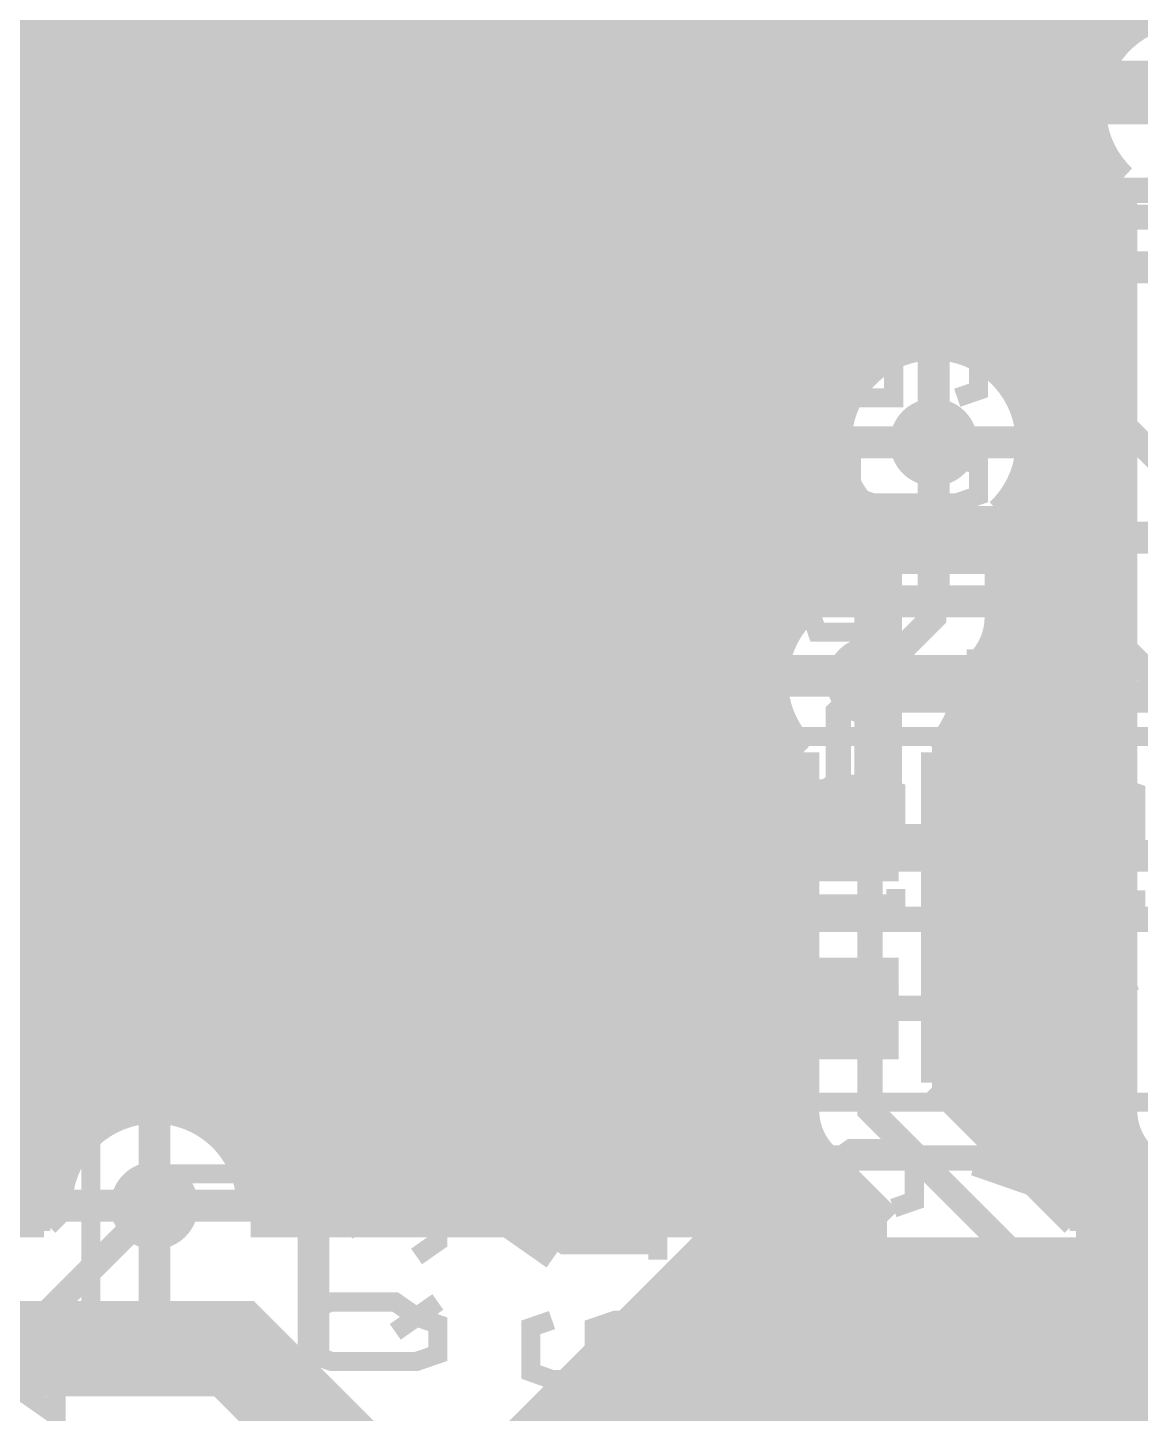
# Model space of a CAD drawing. Extents: x -1 to 101, y -64 to 41.
# Drawn here: x 60.84 to 69.72, y 13.84 to 24.9 of the extents above; entities that cross this region are included whole.
import ezdxf

# ---------------------------------------------------------------- set-up
doc = ezdxf.new("R2010")
doc.units = 0
doc.header["$MEASUREMENT"] = 0
doc.layers.get('0').update_dxf_attribs({"linetype": 'CONTINUOUS'})
for name, color, linetype in [('22-313-0_AST', 7, 'CONTINUOUS'), ('22-313-0_BOT', 7, 'CONTINUOUS'), ('22-313-0_DRD', 2, 'CONTINUOUS'), ('22-313-0_SMT', 3, 'CONTINUOUS'), ('22-313-0_SPT', 5, 'CONTINUOUS'), ('22-313-0_SST', 10, 'CONTINUOUS'), ('22-313-0_TOP', 14, 'CONTINUOUS'), ('THRUHOLE_TAP', 11, 'CONTINUOUS')]:
    doc.layers.add(name, color=color, linetype=linetype)

# ---------------------------------------------------------------- blocks, each defined once
blk = doc.blocks.new('ROUND_47')
at = {"const_width": 0.35052}
blk.add_lwpolyline([(-0.17526, 0, 1), (0.17526, 0, 1)], format="xyb", close=True, dxfattribs=at)
blk = doc.blocks.new('RECTANGLE_2')
blk.add_solid([(0.4826, 0.4064), (0.4826, -0.4064), (-0.4826, 0.4064), (-0.4826, -0.4064)])
blk = doc.blocks.new('RECTANGLE_36')
blk.add_solid([(0.635, 0.508), (0.635, -0.508), (-0.635, 0.508), (-0.635, -0.508)])
blk = doc.blocks.new('RECTANGLE_37')
blk.add_solid([(0.44958, 0.40005), (0.44958, -0.40005), (-0.44958, 0.40005), (-0.44958, -0.40005)])
blk = doc.blocks.new('ROUND_60')
at = {"const_width": 0.10033}
blk.add_lwpolyline([(-0.050164, 0, 1), (0.050164, 0, 1)], format="xyb", close=True, dxfattribs=at)

msp = doc.modelspace()

# ---------------------------------------------------------------- linework, layer by layer
at = {"layer": '22-313-0_AST'}
for points, const_width in [([(65.49898, 23.60168), (61.50102, 23.60168), (61.50102, 27.19832), (65.49898, 27.19832), (65.49898, 23.60168)], 0.20066), ([(69.94398, 23.60168), (65.94602, 23.60168), (65.94602, 27.19832), (69.94398, 27.19832), (69.94398, 23.60168)], 0.20066), ([(63.68796, 24.7904), (63.85814, 24.84882), (63.85814, 25.08758), (63.68796, 25.146), (63.51778, 25.26538), (63.00978, 25.26538), (62.84214, 25.20442), (62.84214, 24.84882), (63.00978, 24.7904), (63.68796, 24.7904)], 0.1524), ([(68.25996, 24.5364), (68.43014, 24.59482), (68.43014, 24.83358), (68.25996, 24.892), (68.08978, 25.01138), (67.58178, 25.01138), (67.41414, 24.95042), (67.41414, 24.59482), (67.58178, 24.5364), (68.25996, 24.5364)], 0.1524), ([(68.08978, 24.77262), (68.43014, 25.01138)], 0.1524), ([(65.49898, 19.79168), (61.50102, 19.79168), (61.50102, 23.38832), (65.49898, 23.38832), (65.49898, 19.79168)], 0.20066), ([(69.94398, 19.79168), (65.94602, 19.79168), (65.94602, 23.38832), (69.94398, 23.38832), (69.94398, 19.79168)], 0.20066), ([(63.64478, 22.42058), (63.64478, 21.9456), (62.96914, 22.18182), (62.96914, 22.3012), (63.98514, 22.3012)], 0.1524), ([(68.25996, 21.9456), (68.43014, 22.00402), (68.43014, 22.35962), (68.25996, 22.42058), (67.92214, 22.42058), (67.75196, 22.3012), (67.75196, 21.9456), (67.41414, 21.9456), (67.41414, 22.42058)], 0.1524), ([(63.81496, 21.1074), (63.98514, 21.16582), (63.98514, 21.40458), (63.81496, 21.463), (63.64478, 21.58238), (63.13678, 21.58238), (62.96914, 21.52142), (62.96914, 21.16582), (63.13678, 21.1074), (63.81496, 21.1074)], 0.1524), ([(63.64478, 21.34362), (63.98514, 21.58238)], 0.1524), ([(68.25996, 21.1074), (68.43014, 21.16582), (68.43014, 21.40458), (68.25996, 21.463), (68.08978, 21.58238), (67.58178, 21.58238), (67.41414, 21.52142), (67.41414, 21.16582), (67.58178, 21.1074), (68.25996, 21.1074)], 0.1524), ([(68.08978, 21.34362), (68.43014, 21.58238)], 0.1524), ([(66.421, 15.748), (61.849, 15.748), (61.849, 17.526), (62.103, 17.78), (61.849, 18.034), (61.849, 19.812), (66.421, 19.812), (66.421, 15.748)], 0.1524), ([(68.1355, 16.3195), (68.1355, 19.2405), (66.4972, 19.2405), (66.4972, 16.3195), (68.1355, 16.3195)], 0.1524), ([(68.3895, 19.2405), (68.3895, 16.3195), (70.0278, 16.3195), (70.0278, 19.2405), (68.3895, 19.2405)], 0.1524), ([(67.59956, 18.38706), (67.76974, 18.44548), (67.76974, 18.80108), (67.59956, 18.8595), (67.26174, 18.8595), (67.09156, 18.74266), (67.09156, 18.38706), (66.75374, 18.38706), (66.75374, 18.8595)], 0.1524), ([(69.1769, 18.43532), (69.1769, 18.79092), (69.34708, 18.84934), (69.51726, 18.84934), (69.6849, 18.79092), (69.6849, 18.43532), (69.51726, 18.37436), (69.34708, 18.37436), (68.6689, 18.61312)], 0.1524), ([(61.341, 14.478), (56.769, 14.478), (56.769, 16.256), (57.023, 16.51), (56.769, 16.764), (56.769, 18.542), (61.341, 18.542), (61.341, 14.478)], 0.1524), ([(64.44996, 17.8816), (64.62014, 18.00098), (64.62014, 18.2372), (64.44996, 18.35658), (64.27978, 18.35658), (63.94196, 18.11782), (63.60414, 18.35658), (63.60414, 17.8816)], 0.1524), ([(67.76974, 18.0213), (67.76974, 17.78508)], 0.1524), ([(69.6849, 18.01114), (69.6849, 17.77492)], 0.1524), ([(67.76974, 17.90446), (66.75374, 17.90446), (66.92392, 17.78508)], 0.1524), ([(69.6849, 17.89176), (68.6689, 17.89176), (68.83908, 17.77492)], 0.1524), ([(64.44996, 17.0434), (64.62014, 17.10182), (64.62014, 17.34058), (64.44996, 17.399), (64.27978, 17.51838), (63.77178, 17.51838), (63.60414, 17.45742), (63.60414, 17.10182), (63.77178, 17.0434), (64.44996, 17.0434)], 0.1524), ([(64.27978, 17.27962), (64.62014, 17.51838)], 0.1524), ([(67.26174, 16.8275), (67.26174, 17.1831), (67.09156, 17.30248), (66.92392, 17.30248), (66.75374, 17.1831), (66.75374, 16.8275), (67.76974, 16.8275)], 0.1524), ([(67.26174, 17.12468), (67.76974, 17.30248)], 0.1524), ([(69.1769, 16.81734), (69.1769, 17.17294), (69.00926, 17.29232), (68.83908, 17.29232), (68.6689, 17.17294), (68.6689, 16.81734), (69.6849, 16.81734)], 0.1524), ([(69.1769, 17.11452), (69.6849, 17.29232)], 0.1524)]:
    msp.add_lwpolyline(points, dxfattribs=dict(at, const_width=const_width))
at = {"layer": '22-313-0_BOT'}
for points, const_width in [([(64.5668, 34.42462), (64.5668, 15.367)], 0.254), ([(64.7954, 34.4297), (64.7954, 15.367)], 0.254), ([(65.024, 34.4297), (65.024, 15.367)], 0.254), ([(65.2526, 34.4297), (65.2526, 15.367)], 0.254), ([(65.4812, 34.4297), (65.4812, 15.367)], 0.254), ([(65.7098, 34.4297), (65.7098, 15.367)], 0.254), ([(65.9384, 34.4297), (65.9384, 15.367)], 0.254), ([(66.167, 34.4297), (66.167, 15.367)], 0.254), ([(66.3956, 34.4297), (66.3956, 15.367)], 0.254), ([(66.6242, 34.4297), (66.6242, 15.367)], 0.254), ([(66.8528, 34.4297), (66.8528, 20.00758)], 0.254), ([(67.0814, 34.4297), (67.0814, 20.29968)], 0.254), ([(67.31, 34.4297), (67.31, 21.76272)], 0.254), ([(67.5386, 34.4297), (67.5386, 22.1615)], 0.254), ([(67.7672, 34.4297), (67.7672, 22.30882)], 0.254), ([(67.9958, 34.4297), (67.9958, 22.36724)], 0.254), ([(68.2244, 34.4297), (68.2244, 22.35708)], 0.254), ([(64.3382, 34.19602), (64.3382, 15.367)], 0.254), ([(64.1096, 33.96742), (64.1096, 15.367)], 0.254), ([(63.881, 33.73882), (63.881, 15.367)], 0.254), ([(63.6524, 33.51022), (63.6524, 15.367)], 0.254), ([(63.4238, 33.28162), (63.4238, 15.367)], 0.254), ([(63.1952, 33.05302), (63.1952, 15.367)], 0.254), ([(62.9666, 32.82442), (62.9666, 15.367)], 0.254), ([(61.1378, 32.31642), (61.1378, 15.81658)], 0.254), ([(60.9092, 32.08782), (60.9092, 15.367)], 0.254), ([(62.738, 28.27528), (62.738, 15.367)], 0.254), ([(61.3664, 27.95778), (61.3664, 16.10868)], 0.254), ([(62.5094, 27.8765), (62.5094, 15.91056)], 0.254), ([(61.595, 27.76474), (61.595, 16.23314)], 0.254), ([(61.8236, 27.68092), (61.8236, 16.27378)], 0.254), ([(62.0522, 27.67076), (62.0522, 16.24838)], 0.254), ([(62.2808, 27.72918), (62.2808, 16.14424)], 0.254), ([(68.453, 27.25928), (68.453, 22.27072)], 0.254), ([(69.8246, 26.94178), (69.8246, 24.98598)], 0.254), ([(68.6816, 26.8605), (68.6816, 22.07768)], 0.254), ([(68.9102, 26.71318), (68.9102, 15.66418)], 0.254), ([(69.1388, 26.65476), (69.1388, 15.43558)], 0.254), ([(69.3674, 26.66492), (69.3674, 24.51862)], 0.254), ([(69.596, 26.74874), (69.596, 24.85136)], 0.254), ([(69.93128, 25.019), (53.8734, 25.019)], 0.254), ([(69.5325, 24.7904), (53.8734, 24.7904)], 0.254), ([(69.38518, 24.5618), (56.52008, 24.5618)], 0.254), ([(69.32676, 24.3332), (56.79186, 24.3332)], 0.254), ([(69.33692, 24.1046), (56.95696, 24.1046)], 0.254), ([(69.3674, 23.99538), (69.3674, 15.367)], 0.254), ([(69.42074, 23.876), (57.05602, 23.876)], 0.254), ([(69.5706, 23.6855), (69.5706, 16.256)], 0.254), ([(69.5706, 23.6474), (57.10936, 23.6474)], 0.254), ([(69.5706, 23.4188), (57.11952, 23.4188)], 0.254), ([(69.5706, 23.1902), (58.13806, 23.1902)], 0.254), ([(69.5706, 22.9616), (58.79338, 22.9616)], 0.254), ([(69.5706, 22.733), (59.06262, 22.733)], 0.254), ([(69.5706, 22.5044), (59.23534, 22.5044)], 0.254), ([(67.69608, 22.2758), (59.3471, 22.2758)], 0.254), ([(69.5706, 22.2758), (68.44538, 22.2758)], 0.254), ([(67.437, 22.0472), (59.41314, 22.0472)], 0.254), ([(69.5706, 22.0472), (68.70446, 22.0472)], 0.254), ([(67.32524, 21.8186), (59.43854, 21.8186)], 0.254), ([(69.5706, 21.8186), (68.81876, 21.8186)], 0.254), ([(67.28968, 21.59), (59.44108, 21.59)], 0.254), ([(67.564, 19.685), (68.072, 20.193), (68.072, 21.59)], 0.2032), ([(69.5706, 21.59), (68.85432, 21.59)], 0.254), ([(67.32524, 21.3614), (59.44108, 21.3614)], 0.254), ([(67.31, 21.41728), (67.31, 20.42414)], 0.254), ([(69.5706, 21.3614), (68.81876, 21.3614)], 0.254), ([(67.437, 21.1328), (59.44108, 21.1328)], 0.254), ([(69.5706, 21.1328), (68.70446, 21.1328)], 0.254), ([(67.5386, 21.0185), (67.5386, 20.46478)], 0.254), ([(68.6054, 21.0185), (68.6054, 20.193)], 0.254), ([(68.6816, 21.09978), (68.6816, 15.89278)], 0.254), ([(67.5386, 20.9042), (59.44108, 20.9042)], 0.254), ([(69.5706, 20.9042), (68.6054, 20.9042)], 0.254), ([(67.5386, 20.6756), (59.43854, 20.6756)], 0.254), ([(69.5706, 20.6756), (68.6054, 20.6756)], 0.254), ([(67.39128, 20.447), (59.40552, 20.447)], 0.254), ([(69.5706, 20.447), (68.6054, 20.447)], 0.254), ([(66.9925, 20.2184), (59.33186, 20.2184)], 0.254), ([(69.5706, 20.2184), (68.6054, 20.2184)], 0.254), ([(66.84518, 19.9898), (59.21248, 19.9898)], 0.254), ([(69.5706, 19.9898), (68.56476, 19.9898)], 0.254), ([(68.44792, 19.81454), (68.34378, 19.7104)], 0.254), ([(68.453, 19.81962), (68.453, 16.12138)], 0.254), ([(66.78676, 19.7612), (59.0296, 19.7612)], 0.254), ([(68.34632, 19.685), (68.34591, 19.71047)], 0.254), ([(68.34632, 19.685), (68.34591, 19.71047)], 0.254), ([(69.5706, 19.7612), (68.39458, 19.7612)], 0.254), ([(70.8025, 11.2395), (70.8025, 13.0175), (67.564, 16.256), (67.564, 19.685)], 0.2032), ([(66.79692, 19.5326), (58.7375, 19.5326)], 0.254), ([(69.5706, 19.5326), (68.33108, 19.5326)], 0.254), ([(66.8528, 19.35988), (66.8528, 15.367)], 0.254), ([(66.88074, 19.304), (51.37404, 19.304)], 0.254), ([(68.2244, 19.2659), (68.2244, 16.34998)], 0.254), ([(69.5706, 19.304), (68.24472, 19.304)], 0.254), ([(67.0306, 19.0754), (51.37404, 19.0754)], 0.254), ([(67.0306, 19.1135), (67.0306, 16.256)], 0.254), ([(68.0974, 19.1135), (68.0974, 16.47698)], 0.254), ([(69.5706, 19.0754), (68.0974, 19.0754)], 0.254), ([(67.0306, 18.8468), (51.37404, 18.8468)], 0.254), ([(69.5706, 18.8468), (68.0974, 18.8468)], 0.254), ([(67.0306, 18.6182), (51.37404, 18.6182)], 0.254), ([(69.5706, 18.6182), (68.0974, 18.6182)], 0.254), ([(67.0306, 18.3896), (51.37404, 18.3896)], 0.254), ([(69.5706, 18.3896), (68.0974, 18.3896)], 0.254), ([(67.0306, 18.161), (51.55438, 18.161)], 0.254), ([(69.5706, 18.161), (68.0974, 18.161)], 0.254), ([(67.0306, 17.9324), (51.78298, 17.9324)], 0.254), ([(69.5706, 17.9324), (68.0974, 17.9324)], 0.254), ([(67.0306, 17.7038), (52.01158, 17.7038)], 0.254), ([(69.5706, 17.7038), (68.0974, 17.7038)], 0.254), ([(67.0306, 17.4752), (52.24018, 17.4752)], 0.254), ([(69.5706, 17.4752), (68.0974, 17.4752)], 0.254), ([(67.0306, 17.2466), (52.46878, 17.2466)], 0.254), ([(69.5706, 17.2466), (68.0974, 17.2466)], 0.254), ([(67.0306, 17.018), (52.69738, 17.018)], 0.254), ([(69.5706, 17.018), (68.0974, 17.018)], 0.254), ([(67.0306, 16.7894), (53.24856, 16.7894)], 0.254), ([(69.5706, 16.7894), (68.0974, 16.7894)], 0.254), ([(67.0306, 16.5608), (53.48224, 16.5608)], 0.254), ([(69.5706, 16.5608), (68.0974, 16.5608)], 0.254), ([(68.0974, 16.47698), (69.20738, 15.367)], 0.254), ([(67.0306, 16.3322), (53.58638, 16.3322)], 0.254), ([(69.5706, 16.3322), (68.24218, 16.3322)], 0.254), ([(61.35878, 16.1036), (53.61178, 16.1036)], 0.254), ([(67.05346, 16.1036), (62.33668, 16.1036)], 0.254), ([(69.59346, 16.1036), (68.47078, 16.1036)], 0.254), ([(69.596, 16.09344), (69.596, 15.367)], 0.254), ([(67.0814, 16.0274), (67.0814, 15.367)], 0.254), ([(61.16574, 15.875), (53.57114, 15.875)], 0.254), ([(67.19062, 15.875), (62.52972, 15.875)], 0.254), ([(67.18554, 15.87754), (67.69862, 15.367)], 0.254), ([(69.73062, 15.875), (68.69938, 15.875)], 0.254), ([(69.72554, 15.87754), (70.23862, 15.367)], 0.254), ([(67.31, 15.75562), (67.31, 15.367)], 0.254), ([(69.8246, 15.78102), (69.8246, 15.367)], 0.254), ([(61.08192, 15.6464), (53.44668, 15.6464)], 0.254), ([(67.41922, 15.6464), (62.61608, 15.6464)], 0.254), ([(69.95922, 15.6464), (68.92798, 15.6464)], 0.254), ([(61.06668, 15.494), (61.06718, 15.46608)], 0.254), ([(67.5386, 15.52702), (67.5386, 15.367)], 0.254), ([(61.01842, 15.4178), (53.15458, 15.4178)], 0.254), ([(61.849, 15.494), (60.1218, 13.7668), (60.1218, 10.7188)], 0.2032), ([(60.96762, 15.367), (60.579, 15.367)], 0.254), ([(61.06668, 15.46606), (60.96762, 15.367)], 0.254), ([(67.69862, 15.367), (62.61862, 15.367)], 0.254), ([(67.64782, 15.4178), (62.62624, 15.4178)], 0.254), ([(70.18782, 15.4178), (69.15658, 15.4178)], 0.254), ([(70.23862, 15.367), (69.20738, 15.367)], 0.254)]:
    msp.add_lwpolyline(points, dxfattribs=dict(at, const_width=const_width))
at = {"layer": '22-313-0_BOT', "const_width": 0.254}
for points in [[(70.104, 25.03932, 0.4142136), (69.32168, 24.257)], [(69.32168, 24.257, 0.2078862), (69.57021, 23.68508)], [(68.072, 22.37232, 0.4142136), (67.28968, 21.59)], [(68.85432, 21.59, 0.4142136), (68.072, 22.37232)], [(67.28968, 21.59, 0.2078862), (67.53821, 21.01808)], [(68.6054, 21.0185, 0.2078862), (68.85375, 21.59)], [(67.5386, 20.46478, 0.4047094), (66.78422, 19.685)], [(67.5386, 20.46478, 0.4047094), (66.78422, 19.685)], [(68.44792, 19.81454, 0.1997876), (68.60543, 20.193)], [(68.44792, 19.81454, 0.1997876), (68.60543, 20.193)], [(66.78168, 19.685, 0.2078862), (67.03021, 19.11308)], [(66.78168, 19.685, 0.2078862), (67.03021, 19.11308)], [(68.0974, 19.1135, 0.2078862), (68.34575, 19.685)], [(68.0974, 19.1135, 0.2078862), (68.34575, 19.685)], [(61.849, 16.27632, 0.4142136), (61.06668, 15.494)], [(62.63132, 15.494, 0.4142136), (61.849, 16.27632)], [(67.0306, 16.256, 0.1989124), (67.18683, 15.87883)], [(67.0306, 16.256, 0.1989124), (67.18683, 15.87883)], [(69.5706, 16.256, 0.1989124), (69.72683, 15.87883)], [(69.5706, 16.256, 0.1989124), (69.72683, 15.87883)], [(62.61862, 15.367, 0.0409085), (62.62903, 15.494)]]:
    msp.add_lwpolyline(points, format="xyb", dxfattribs=at)
at = {"layer": '22-313-0_DRD', "const_width": 0.254}
for points in [[(68.834, 27.051), (68.834, 24.511)], [(68.834, 27.051), (68.834, 24.511)], [(68.834, 25.527), (68.834, 22.987)], [(68.834, 24.511), (71.374, 24.511)], [(68.834, 24.511), (71.374, 24.511)], [(71.374, 24.257), (68.834, 24.257)], [(68.834, 22.987), (71.374, 22.987)], [(66.802, 22.86), (66.802, 20.32)], [(69.342, 22.86), (66.802, 22.86)], [(68.072, 22.86), (68.072, 20.32)], [(69.342, 20.32), (69.342, 22.86)], [(69.342, 21.59), (66.802, 21.59)], [(66.294, 20.955), (66.294, 18.415)], [(68.834, 20.955), (66.294, 20.955)], [(66.294, 20.955), (66.294, 18.415)], [(68.834, 20.955), (66.294, 20.955)], [(67.564, 20.955), (67.564, 18.415)], [(67.564, 20.955), (67.564, 18.415)], [(68.834, 18.415), (68.834, 20.955)], [(68.834, 18.415), (68.834, 20.955)], [(67.691, 20.828), (67.691, 18.288)], [(70.231, 20.828), (67.691, 20.828)], [(68.961, 20.828), (68.961, 18.288)], [(62.357, 20.701), (62.357, 18.161)], [(64.897, 20.701), (62.357, 20.701)], [(62.357, 20.701), (62.357, 18.161)], [(64.897, 20.701), (62.357, 20.701)], [(63.627, 20.701), (63.627, 18.161)], [(63.627, 20.701), (63.627, 18.161)], [(64.897, 18.161), (64.897, 20.701)], [(64.897, 18.161), (64.897, 20.701)], [(66.802, 20.32), (69.342, 20.32)], [(68.834, 19.685), (66.294, 19.685)], [(68.834, 19.685), (66.294, 19.685)], [(70.231, 19.558), (67.691, 19.558)], [(64.897, 19.431), (62.357, 19.431)], [(64.897, 19.431), (62.357, 19.431)], [(66.294, 18.415), (68.834, 18.415)], [(66.294, 18.415), (68.834, 18.415)], [(67.691, 18.288), (70.231, 18.288)], [(62.357, 18.161), (64.897, 18.161)], [(62.357, 18.161), (64.897, 18.161)], [(63.119, 16.764), (60.579, 16.764)], [(61.849, 16.764), (61.849, 14.224)], [(63.119, 14.224), (63.119, 16.764)], [(63.119, 15.494), (60.579, 15.494)], [(60.579, 14.224), (63.119, 14.224)]]:
    msp.add_lwpolyline(points, dxfattribs=at)
at = {"layer": '22-313-0_SST'}
for points, const_width in [([(65.49898, 23.60168), (65.49898, 27.19832), (61.50102, 27.19832), (61.50102, 23.60168), (65.49898, 23.60168)], 0.20066), ([(69.94398, 23.60168), (69.94398, 27.19832), (65.94602, 27.19832), (65.94602, 23.60168), (69.94398, 23.60168)], 0.20066), ([(60.55614, 24.92502), (60.55614, 25.28062), (60.72378, 25.34158), (60.89396, 25.34158), (61.06414, 25.28062), (61.06414, 24.92502), (60.89396, 24.8666), (60.72378, 24.8666), (60.04814, 25.10282)], 0.1524), ([(60.89396, 24.0284), (61.06414, 24.08682), (61.06414, 24.32558), (60.89396, 24.384), (60.72378, 24.50338), (60.21578, 24.50338), (60.04814, 24.44242), (60.04814, 24.08682), (60.21578, 24.0284), (60.89396, 24.0284)], 0.1524), ([(60.72378, 24.26462), (61.06414, 24.50338)], 0.1524), ([(65.49898, 19.79168), (65.49898, 23.38832), (61.50102, 23.38832), (61.50102, 19.79168), (65.49898, 19.79168)], 0.20066), ([(69.94398, 19.79168), (69.94398, 23.38832), (65.94602, 23.38832), (65.94602, 19.79168), (69.94398, 19.79168)], 0.20066), ([(60.85078, 21.91258), (60.85078, 21.4376), (60.17514, 21.67382), (60.17514, 21.7932), (61.19114, 21.7932)], 0.1524), ([(61.02096, 20.5994), (61.19114, 20.65782), (61.19114, 20.89658), (61.02096, 20.955), (60.85078, 21.07438), (60.34278, 21.07438), (60.17514, 21.01342), (60.17514, 20.65782), (60.34278, 20.5994), (61.02096, 20.5994)], 0.1524), ([(60.85078, 20.83562), (61.19114, 21.07438)], 0.1524), ([(66.24574, 20.2438), (66.30416, 20.07362), (66.54038, 20.07362), (66.60134, 20.2438), (66.71818, 20.41398), (66.71818, 20.92198), (66.65976, 21.08962), (66.30416, 21.08962), (66.24574, 20.92198), (66.24574, 20.2438)], 0.1524), ([(67.08394, 20.2438), (67.14236, 20.07362), (67.49796, 20.07362), (67.55638, 20.2438), (67.55638, 20.58162), (67.43954, 20.7518), (67.08394, 20.7518), (67.08394, 21.08962), (67.55638, 21.08962)], 0.1524), ([(66.48196, 20.41398), (66.71818, 20.07362)], 0.1524), ([(66.421, 15.748), (66.421, 19.812), (61.849, 19.812), (61.849, 18.034), (62.103, 17.78), (61.849, 17.526), (61.849, 15.748), (66.421, 15.748)], 0.1524), ([(68.1355, 16.3195), (68.1355, 19.2405), (66.4972, 19.2405), (66.4972, 16.3195), (68.1355, 16.3195)], 0.1524), ([(68.3895, 19.2405), (68.3895, 16.3195), (70.0278, 16.3195), (70.0278, 19.2405), (68.3895, 19.2405)], 0.1524), ([(61.341, 14.478), (61.341, 18.542), (56.769, 18.542), (56.769, 16.764), (57.023, 16.51), (56.769, 16.256), (56.769, 14.478), (61.341, 14.478)], 0.1524), ([(68.90258, 15.63116), (68.90258, 15.98676), (69.07276, 16.04772), (69.2404, 16.04772), (69.41058, 15.98676), (69.41058, 15.63116), (69.2404, 15.57274), (69.07276, 15.57274), (68.39458, 15.80896)], 0.1524), ([(67.74942, 15.47368), (67.91706, 15.5321), (67.91706, 15.8877), (67.74942, 15.94866), (67.40906, 15.94866), (67.24142, 15.82928), (67.24142, 15.47368), (66.90106, 15.47368), (66.90106, 15.94866)], 0.1524), ([(63.94196, 15.0876), (64.11214, 15.20698), (64.11214, 15.4432), (63.94196, 15.56258), (63.77178, 15.56258), (63.43396, 15.32382), (63.09614, 15.56258), (63.09614, 15.0876)], 0.1524), ([(65.86982, 15.29842), (65.86982, 15.0622)], 0.1524), ([(69.41058, 15.20952), (69.41058, 14.97076)], 0.1524), ([(65.86982, 15.18158), (64.85382, 15.18158), (65.024, 15.0622)], 0.1524), ([(67.91706, 15.11046), (67.91706, 14.8717)], 0.1524), ([(69.41058, 15.09014), (68.39458, 15.09014), (68.56476, 14.97076)], 0.1524), ([(67.91706, 14.99108), (66.90106, 14.99108), (67.07124, 14.8717)], 0.1524), ([(63.94196, 14.2494), (64.11214, 14.30782), (64.11214, 14.54658), (63.94196, 14.605), (63.77178, 14.72438), (63.26378, 14.72438), (63.09614, 14.66342), (63.09614, 14.30782), (63.26378, 14.2494), (63.94196, 14.2494)], 0.1524), ([(63.77178, 14.48562), (64.11214, 14.72438)], 0.1524), ([(65.024, 14.5796), (64.85382, 14.52118), (64.85382, 14.16558), (65.024, 14.10462), (65.19418, 14.10462), (65.36182, 14.16558), (65.36182, 14.52118), (65.532, 14.5796), (65.70218, 14.5796), (65.86982, 14.52118), (65.86982, 14.16558), (65.70218, 14.10462)], 0.1524), ([(68.90258, 14.01572), (68.90258, 14.37132), (68.7324, 14.48816), (68.56476, 14.48816), (68.39458, 14.37132), (68.39458, 14.01572), (69.41058, 14.01572)], 0.1524), ([(68.90258, 14.31036), (69.41058, 14.48816)], 0.1524), ([(67.40906, 13.91666), (67.40906, 14.27226), (67.24142, 14.3891), (67.07124, 14.3891), (66.90106, 14.27226), (66.90106, 13.91666), (67.91706, 13.91666)], 0.1524), ([(67.40906, 14.2113), (67.91706, 14.3891)], 0.1524), ([(61.06414, 14.29258), (61.06414, 13.8176), (60.38596, 14.29258), (60.21578, 14.29258), (60.04814, 14.23162), (60.04814, 13.87602), (60.21578, 13.8176)], 0.1524)]:
    msp.add_lwpolyline(points, dxfattribs=dict(at, const_width=const_width))
at = {"layer": '22-313-0_TOP'}
for points, const_width in [([(69.215, 28.4988), (69.215, 27.432), (62.484, 27.432), (61.468, 26.416), (61.468, 24.892), (60.198, 23.622), (57.785, 23.622), (56.388, 22.225), (52.09032, 22.225), (50.84064, 20.97532)], 0.2032), ([(83.185, 26.7462), (83.185, 18.415), (78.74, 13.97), (67.437, 13.97)], 2.54), ([(63.5254, 26.8986), (63.5254, 23.20798)], 0.254), ([(63.33236, 26.23058), (63.33236, 24.56942)], 0.254), ([(64.54902, 24.45004), (65.34404, 24.45004), (65.659, 24.765), (65.659, 25.654), (66.167, 26.162), (67.691, 26.162), (68.99402, 24.85898), (68.99402, 24.45004)], 0.2032), ([(64.54902, 22.53996), (63.43904, 22.53996), (62.45098, 23.52802), (62.45098, 25.4)], 0.2032), ([(66.89598, 25.4), (66.89598, 22.53996), (64.54902, 22.53996)], 0.2032), ([(63.66764, 25.28062), (63.66764, 23.61946)], 0.254), ([(60.9346, 25.11298), (59.97702, 24.1554)], 0.254), ([(60.7822, 25.17902), (60.7822, 24.96058)], 0.254), ([(60.78982, 24.9682), (39.39286, 24.9682)], 0.254), ([(63.66764, 24.9682), (63.33236, 24.9682)], 0.254), ([(63.66764, 24.7396), (63.33236, 24.7396)], 0.254), ([(61.91758, 24.56942), (61.89218, 24.56942)], 0.254), ([(61.91758, 24.56942), (61.91758, 23.52802)], 0.254), ([(63.33236, 24.56942), (62.98438, 24.56942)], 0.254), ([(62.98438, 24.56942), (62.98438, 23.749)], 0.254), ([(63.0682, 24.56942), (63.0682, 23.66518)], 0.254), ([(63.2968, 24.56942), (63.2968, 23.43658)], 0.254), ([(66.36258, 24.56942), (66.1543, 24.56942)], 0.254), ([(66.2686, 24.56942), (66.2686, 23.07336)], 0.254), ([(66.36258, 24.56942), (66.36258, 23.07336)], 0.254), ([(61.84392, 24.51354), (60.579, 23.24862)], 0.254), ([(61.91758, 24.511), (61.84138, 24.511)], 0.254), ([(63.66764, 24.511), (62.98438, 24.511)], 0.254), ([(66.36258, 24.511), (66.12636, 24.511)], 0.254), ([(61.6966, 24.36622), (61.6966, 22.42058)], 0.254), ([(66.03492, 24.38654), (65.72504, 24.07666)], 0.254), ([(66.04, 24.39162), (66.04, 23.07336)], 0.254), ([(70.104, 24.257), (69.91096, 24.45004), (68.99402, 24.45004)], 0.2032), ([(61.91758, 24.2824), (61.61278, 24.2824)], 0.254), ([(63.66764, 24.2824), (62.98438, 24.2824)], 0.254), ([(66.36258, 24.2824), (65.93078, 24.2824)], 0.254), ([(61.468, 24.13762), (61.468, 19.42338)], 0.254), ([(65.8114, 24.16302), (65.8114, 23.07336)], 0.254), ([(61.91758, 24.0538), (61.38418, 24.0538)], 0.254), ([(63.66764, 24.0538), (62.98438, 24.0538)], 0.254), ([(66.36258, 24.0538), (65.69964, 24.0538)], 0.254), ([(61.2394, 23.90902), (61.2394, 19.65198)], 0.254), ([(65.4304, 23.92426), (65.4304, 23.61946)], 0.254), ([(65.5828, 23.97252), (65.5828, 23.07336)], 0.254), ([(61.91758, 23.8252), (61.15558, 23.8252)], 0.254), ([(63.66764, 23.8252), (62.98438, 23.8252)], 0.254), ([(66.36258, 23.8252), (65.4304, 23.8252)], 0.254), ([(61.0108, 23.68042), (61.0108, 19.86788)], 0.254), ([(62.98438, 23.749), (63.66002, 23.07336)], 0.254), ([(61.91758, 23.5966), (60.92698, 23.5966)], 0.254), ([(66.36258, 23.5966), (63.13678, 23.5966)], 0.254), ([(65.4304, 23.61946), (63.66764, 23.61946)], 0.254), ([(63.754, 23.61946), (63.754, 23.37054)], 0.254), ([(63.9826, 23.61946), (63.9826, 23.37054)], 0.254), ([(64.2112, 23.61946), (64.2112, 23.37054)], 0.254), ([(64.4398, 23.61946), (64.4398, 23.37054)], 0.254), ([(64.6684, 23.61946), (64.6684, 23.37054)], 0.254), ([(64.897, 23.61946), (64.897, 23.37054)], 0.254), ([(65.1256, 23.61946), (65.1256, 23.37054)], 0.254), ([(65.3542, 23.61946), (65.3542, 23.37054)], 0.254), ([(60.7822, 23.45182), (60.7822, 19.95932)], 0.254), ([(61.94044, 23.368), (60.69838, 23.368)], 0.254), ([(61.9252, 23.43404), (61.9252, 22.42058)], 0.254), ([(66.36258, 23.368), (63.36538, 23.368)], 0.254), ([(65.4304, 23.37054), (63.66764, 23.37054)], 0.254), ([(63.66764, 23.37054), (63.66764, 23.07336)], 0.254), ([(65.4304, 23.37054), (65.4304, 23.07336)], 0.254), ([(62.08522, 23.1394), (60.42406, 23.1394)], 0.254), ([(62.07252, 23.1521), (62.80404, 22.42058)], 0.254), ([(63.66764, 23.1394), (63.59398, 23.1394)], 0.254), ([(66.36258, 23.1394), (65.4304, 23.1394)], 0.254), ([(62.1538, 23.07082), (62.1538, 22.42058)], 0.254), ([(66.36258, 23.07336), (65.4304, 23.07336)], 0.254), ([(62.31382, 22.9108), (58.86704, 22.9108)], 0.254), ([(62.3824, 22.84222), (62.3824, 22.42058)], 0.254), ([(62.54242, 22.6822), (59.10834, 22.6822)], 0.254), ([(62.611, 22.61362), (62.611, 22.42058)], 0.254), ([(62.77102, 22.4536), (59.26328, 22.4536)], 0.254), ([(68.99402, 22.53996), (66.89598, 22.53996), (64.54902, 22.53996)], 0.2032), ([(70.739, 21.32076), (69.99224, 21.32076), (68.99402, 22.31898), (68.99402, 22.53996)], 0.2032), ([(61.5696, 22.42058), (61.5696, 20.75942)], 0.254), ([(62.80404, 22.42058), (61.5696, 22.42058)], 0.254), ([(61.5696, 22.225), (59.36488, 22.225)], 0.254), ([(61.5696, 21.9964), (59.42076, 21.9964)], 0.254), ([(61.5696, 21.7678), (59.44108, 21.7678)], 0.254), ([(66.89598, 21.59), (62.45098, 21.59)], 0.2032), ([(68.072, 21.59), (66.89598, 21.59)], 0.2032), ([(61.5696, 21.5392), (59.44108, 21.5392)], 0.254), ([(61.5696, 21.3106), (59.44108, 21.3106)], 0.254), ([(61.5696, 21.082), (59.44108, 21.082)], 0.254), ([(63.66764, 21.0566), (63.33236, 21.0566)], 0.254), ([(63.33236, 21.0566), (63.33236, 20.75942)], 0.254), ([(63.5254, 21.0566), (63.5254, 18.7198)], 0.254), ([(63.66764, 21.0566), (63.66764, 19.80946)], 0.254), ([(55.83936, 20.97532), (55.83936, 20.74164), (57.15, 19.431), (60.706, 19.431), (62.357, 17.78), (62.992, 17.78)], 0.2032), ([(61.5696, 20.8534), (59.44108, 20.8534)], 0.254), ([(63.66764, 20.8534), (63.33236, 20.8534)], 0.254), ([(63.33236, 20.75942), (61.5696, 20.75942)], 0.254), ([(61.6966, 20.75942), (61.6966, 19.19478)], 0.254), ([(61.9252, 20.75942), (61.9252, 18.96618)], 0.254), ([(62.1538, 20.75942), (62.1538, 18.73758)], 0.254), ([(62.3824, 20.75942), (62.3824, 18.7198)], 0.254), ([(62.611, 20.75942), (62.611, 18.7198)], 0.254), ([(62.8396, 20.75942), (62.8396, 18.7198)], 0.254), ([(63.0682, 20.75942), (63.0682, 18.7198)], 0.254), ([(63.2968, 20.75942), (63.2968, 18.7198)], 0.254), ([(63.66764, 20.6248), (59.43346, 20.6248)], 0.254), ([(68.99402, 20.64004), (64.54902, 20.64004)], 0.2032), ([(70.739, 19.31924), (70.21576, 19.31924), (68.99402, 20.54098), (68.99402, 20.64004)], 0.2032), ([(63.66764, 20.3962), (59.39282, 20.3962)], 0.254), ([(63.66764, 20.1676), (59.309, 20.1676)], 0.254), ([(65.4304, 20.10664), (65.4304, 19.80946)], 0.254), ([(66.90614, 20.10664), (65.4304, 20.10664)], 0.254), ([(65.5828, 20.10664), (65.5828, 19.7358)], 0.254), ([(65.8114, 20.10664), (65.8114, 19.7358)], 0.254), ([(66.04, 20.10664), (66.04, 19.7358)], 0.254), ([(66.2686, 20.10664), (66.2686, 19.7358)], 0.254), ([(66.4972, 20.10664), (66.4972, 19.3294)], 0.254), ([(66.7258, 20.10664), (66.7258, 19.3294)], 0.254), ([(63.66764, 19.939), (60.86856, 19.939)], 0.254), ([(66.82486, 19.939), (65.4304, 19.939)], 0.254), ([(61.08192, 19.80692), (62.17158, 18.7198)], 0.254), ([(65.4304, 19.80946), (63.66764, 19.80946)], 0.254), ([(63.754, 19.80946), (63.754, 18.7198)], 0.254), ([(63.9826, 19.80946), (63.9826, 18.7198)], 0.254), ([(64.2112, 19.80946), (64.2112, 18.3134)], 0.254), ([(64.4398, 19.80946), (64.4398, 19.7358)], 0.254), ([(64.6684, 19.80946), (64.6684, 19.7358)], 0.254), ([(64.897, 19.80946), (64.897, 19.7358)], 0.254), ([(65.1256, 19.80946), (65.1256, 19.7358)], 0.254), ([(65.3542, 19.80946), (65.3542, 19.7358)], 0.254), ([(68.97116, 19.80946), (68.33616, 19.80946)], 0.254), ([(68.5546, 19.80946), (68.5546, 19.3294)], 0.254), ([(68.7832, 19.80946), (68.7832, 19.3294)], 0.254), ([(68.97116, 19.80946), (69.45122, 19.3294)], 0.254), ([(64.2112, 19.7104), (61.18098, 19.7104)], 0.254), ([(64.2112, 19.7358), (64.2112, 18.3134)], 0.254), ([(66.3448, 19.7358), (64.2112, 19.7358)], 0.254), ([(66.3448, 19.7358), (66.3448, 18.3134)], 0.254), ([(66.78168, 19.7104), (66.3448, 19.7104)], 0.254), ([(69.07022, 19.7104), (68.34378, 19.7104)], 0.254), ([(69.0118, 19.76882), (69.0118, 19.3294)], 0.254), ([(67.564, 19.685), (67.31, 19.431), (67.31, 18.4912)], 0.2032), ([(67.31, 18.4912), (67.31, 19.431), (67.564, 19.685)], 0.2032), ([(64.2112, 19.4818), (61.40958, 19.4818)], 0.254), ([(66.77914, 19.4818), (66.3448, 19.4818)], 0.254), ([(69.29882, 19.4818), (68.31838, 19.4818)], 0.254), ([(68.326, 19.51228), (68.326, 19.3294)], 0.254), ([(68.961, 19.558), (69.215, 19.304), (69.215, 18.4912)], 0.2032), ([(69.2404, 19.54022), (69.2404, 19.3294)], 0.254), ([(65.278, 18.796), (64.262, 18.796), (63.627, 19.431)], 0.2032), ([(65.278, 18.796), (64.262, 18.796), (63.627, 19.431)], 0.2032), ([(66.7766, 19.431), (66.7766, 19.3294)], 0.254), ([(64.2112, 19.2532), (61.63818, 19.2532)], 0.254), ([(66.3956, 19.2532), (66.3448, 19.2532)], 0.254), ([(66.3956, 19.3294), (66.3956, 18.3134)], 0.254), ([(66.7766, 19.3294), (66.3956, 19.3294)], 0.254), ([(68.2244, 19.2659), (68.2244, 18.3134)], 0.254), ([(68.3006, 19.2532), (68.2244, 19.2532)], 0.254), ([(69.45122, 19.3294), (68.3006, 19.3294)], 0.254), ([(68.3006, 19.3294), (68.3006, 18.3134)], 0.254), ([(69.215, 19.3294), (69.215, 18.4912)], 0.254), ([(64.10452, 10.63752), (67.437, 13.97), (67.564, 14.097), (74.93, 14.097), (74.93, 18.288), (74.295, 18.923), (74.295, 18.9738)], 0.762), ([(64.2112, 19.0246), (61.86678, 19.0246)], 0.254), ([(66.3956, 19.0246), (66.3448, 19.0246)], 0.254), ([(68.3006, 19.0246), (68.2244, 19.0246)], 0.254), ([(60.48502, 18.8976), (60.91682, 18.4658)], 0.254), ([(64.2112, 18.796), (62.09538, 18.796)], 0.254), ([(64.2112, 18.796), (65.278, 18.796)], 0.254), ([(66.3956, 18.796), (66.3448, 18.796)], 0.254), ([(68.3006, 18.796), (68.2244, 18.796)], 0.254), ([(64.0588, 18.7198), (62.17158, 18.7198)], 0.254), ([(64.0588, 18.7198), (64.0588, 18.3134)], 0.254), ([(60.7822, 18.60042), (60.7822, 18.4658)], 0.254), ([(60.81522, 18.5674), (56.48198, 18.5674)], 0.254), ([(60.91682, 18.4658), (59.1312, 18.4658)], 0.254), ([(64.2112, 18.5674), (64.0588, 18.5674)], 0.254), ([(66.3956, 18.5674), (66.3448, 18.5674)], 0.254), ([(68.3006, 18.5674), (68.2244, 18.5674)], 0.254), ([(64.2112, 18.3388), (64.0588, 18.3388)], 0.254), ([(64.2112, 18.3134), (64.0588, 18.3134)], 0.254), ([(66.3956, 18.3388), (66.3448, 18.3388)], 0.254), ([(66.3956, 18.3134), (66.3448, 18.3134)], 0.254), ([(68.3006, 18.3388), (68.2244, 18.3388)], 0.254), ([(68.3006, 18.3134), (68.2244, 18.3134)], 0.254), ([(64.10452, 11.39952), (64.10452, 12.73048), (62.484, 14.351), (58.039, 14.351), (54.5338, 17.8562), (45.085, 17.8562)], 0.762), ([(61.2648, 18.11782), (61.2648, 17.0434)], 0.254), ([(61.2648, 18.11782), (61.9252, 17.45742)], 0.254), ([(61.468, 17.91462), (61.468, 17.0434)], 0.254), ([(61.50102, 17.8816), (61.2648, 17.8816)], 0.254), ([(62.992, 17.78), (71.12, 17.78), (71.755, 17.145), (73.914, 17.145)], 0.2032), ([(61.72962, 17.653), (61.2648, 17.653)], 0.254), ([(61.6966, 17.68602), (61.6966, 17.0434)], 0.254), ([(61.2648, 17.526), (60.198, 17.526)], 0.254), ([(61.9252, 17.4244), (61.2648, 17.4244)], 0.254), ([(61.9252, 17.45742), (61.9252, 17.0434)], 0.254), ([(61.9252, 17.45742), (61.9252, 17.0434)], 0.254), ([(61.9252, 17.1958), (61.2648, 17.1958)], 0.254), ([(61.9252, 17.0434), (61.2648, 17.0434)], 0.254), ([(67.31, 17.0688), (67.0052, 16.764), (65.278, 16.764)], 0.2032), ([(69.215, 17.0688), (67.31, 17.0688)], 0.2032), ([(71.12, 16.51), (70.485, 15.875), (64.262, 15.875), (63.627, 16.51), (57.912, 16.51)], 0.2032), ([(60.198, 15.494), (61.849, 15.494)], 0.2032), ([(67.437, 13.97), (66.675, 13.97), (64.10452, 11.39952), (64.10452, 10.63752), (64.10452, 10.16)], 2.54), ([(67.437, 13.97), (64.10452, 10.63752)], 0.762), ([(64.10452, 10.63752), (67.437, 13.97)], 0.762)]:
    msp.add_lwpolyline(points, dxfattribs=dict(at, const_width=const_width))
at = {"layer": '22-313-0_TOP', "const_width": 0.254}
for points in [[(61.84392, 24.51354, 0.0346614), (61.8926, 24.5691)], [(61.84392, 24.51354, 0.0346614), (61.8926, 24.5691)], [(66.03492, 24.38654, 0.1035393), (66.15515, 24.56908)], [(66.03492, 24.38654, 0.1035393), (66.15515, 24.56908)], [(65.4304, 23.92426, 0.1560561), (65.71953, 24.07201)], [(65.4304, 23.92426, 0.1560561), (65.71953, 24.07201)], [(61.91758, 23.52802, 0.1980374), (62.07254, 23.15212)], [(61.91758, 23.52802, 0.1980374), (62.07254, 23.15212)], [(66.90614, 20.10664, 0.1434649), (66.78262, 19.685)], [(66.90614, 20.10664, 0.1434649), (66.78262, 19.685)], [(61.08192, 19.80692, 0.1989124), (60.706, 19.96263)], [(68.34632, 19.685, 0.0399735), (68.33635, 19.80949)], [(68.34632, 19.685, 0.0399735), (68.33635, 19.80949)], [(66.78168, 19.685, 0.039974), (66.79165, 19.56051)], [(66.78168, 19.685, 0.039974), (66.79165, 19.56051)], [(68.2244, 19.2659, 0.1423204), (68.34616, 19.685)], [(68.2244, 19.2659, 0.1423204), (68.34616, 19.685)], [(66.79184, 19.56054, 0.0613214), (66.77589, 19.431)], [(66.79184, 19.56054, 0.0613214), (66.77589, 19.431)]]:
    msp.add_lwpolyline(points, format="xyb", dxfattribs=at)

# ---------------------------------------------------------------- block references
at = {"layer": '22-313-0_BOT'}
for p in [(68.072, 21.59), (67.564, 19.685), (68.961, 19.558), (63.627, 19.431), (61.849, 15.494)]:
    msp.add_blockref('ROUND_47', p, dxfattribs=at)
at = {"layer": '22-313-0_SMT'}
for name, p in [('RECTANGLE_37', (64.54902, 24.45004)), ('RECTANGLE_37', (68.99402, 24.45004)), ('RECTANGLE_37', (64.54902, 22.53996)), ('RECTANGLE_37', (68.99402, 22.53996)), ('RECTANGLE_37', (62.45098, 21.59)), ('RECTANGLE_37', (66.89598, 21.59)), ('RECTANGLE_37', (64.54902, 20.64004)), ('RECTANGLE_37', (68.99402, 20.64004)), ('RECTANGLE_36', (65.278, 18.796)), ('RECTANGLE_2', (67.31, 18.4912)), ('RECTANGLE_2', (69.215, 18.4912)), ('RECTANGLE_36', (62.992, 17.78)), ('RECTANGLE_2', (67.31, 17.0688)), ('RECTANGLE_2', (69.215, 17.0688)), ('RECTANGLE_36', (65.278, 16.764))]:
    msp.add_blockref(name, p, dxfattribs=at)
at = {"layer": '22-313-0_SPT'}
for name, p in [('RECTANGLE_37', (64.54902, 24.45004)), ('RECTANGLE_37', (68.99402, 24.45004)), ('RECTANGLE_37', (64.54902, 22.53996)), ('RECTANGLE_37', (68.99402, 22.53996)), ('RECTANGLE_37', (62.45098, 21.59)), ('RECTANGLE_37', (66.89598, 21.59)), ('RECTANGLE_37', (64.54902, 20.64004)), ('RECTANGLE_37', (68.99402, 20.64004)), ('RECTANGLE_36', (65.278, 18.796)), ('RECTANGLE_2', (67.31, 18.4912)), ('RECTANGLE_2', (69.215, 18.4912)), ('RECTANGLE_36', (62.992, 17.78)), ('RECTANGLE_2', (67.31, 17.0688)), ('RECTANGLE_2', (69.215, 17.0688)), ('RECTANGLE_36', (65.278, 16.764))]:
    msp.add_blockref(name, p, dxfattribs=at)
at = {"layer": '22-313-0_TOP'}
for name, p in [('RECTANGLE_37', (64.54902, 24.45004)), ('RECTANGLE_37', (68.99402, 24.45004)), ('RECTANGLE_37', (64.54902, 22.53996)), ('RECTANGLE_37', (68.99402, 22.53996)), ('RECTANGLE_37', (62.45098, 21.59)), ('RECTANGLE_37', (66.89598, 21.59)), ('ROUND_47', (68.072, 21.59)), ('RECTANGLE_37', (64.54902, 20.64004)), ('RECTANGLE_37', (68.99402, 20.64004)), ('ROUND_47', (67.564, 19.685)), ('ROUND_47', (68.961, 19.558)), ('ROUND_47', (63.627, 19.431)), ('RECTANGLE_36', (65.278, 18.796)), ('RECTANGLE_2', (67.31, 18.4912)), ('RECTANGLE_2', (69.215, 18.4912)), ('RECTANGLE_36', (62.992, 17.78)), ('RECTANGLE_2', (67.31, 17.0688)), ('RECTANGLE_2', (69.215, 17.0688)), ('RECTANGLE_36', (65.278, 16.764)), ('ROUND_47', (61.849, 15.494))]:
    msp.add_blockref(name, p, dxfattribs=at)
at = {"layer": 'THRUHOLE_TAP'}
for p in [(68.072, 21.59), (67.564, 19.685), (68.961, 19.558), (63.627, 19.431), (61.849, 15.494)]:
    msp.add_blockref('ROUND_60', p, dxfattribs=at)

doc.saveas('drawing.dxf')
